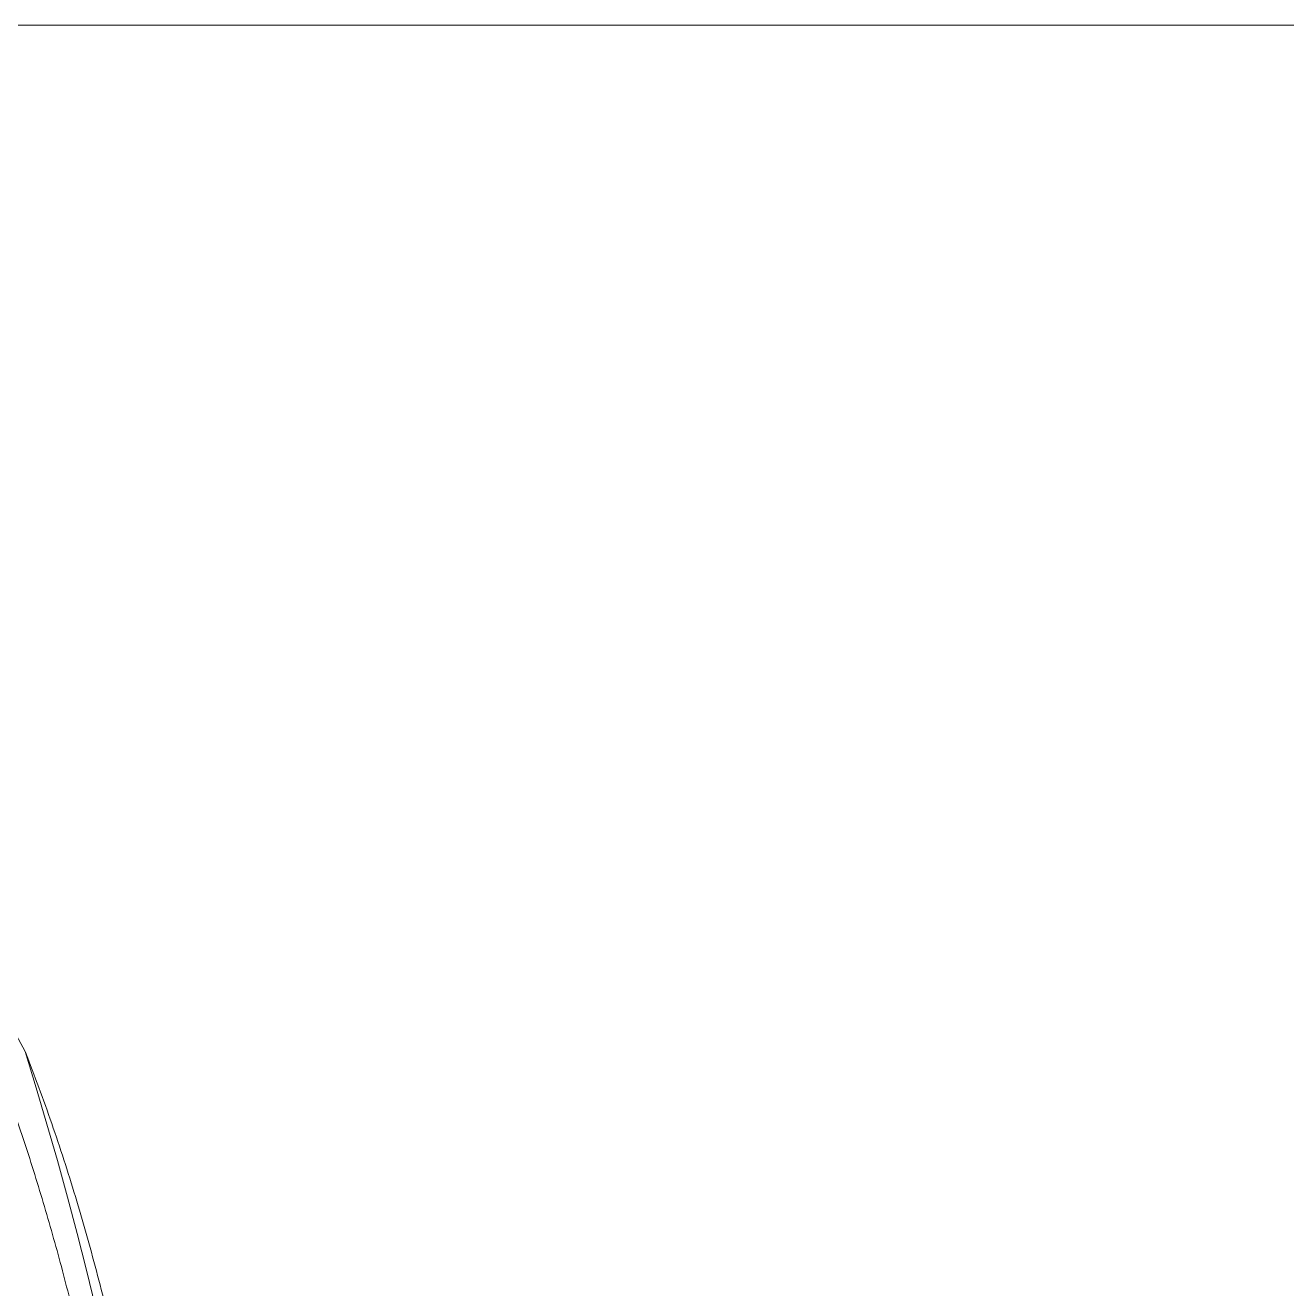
# Model space of a CAD drawing. Header units: metres. Extents: x -13933 to 152404, y -7861 to 21912.
# Drawn here: x 112989.4 to 113057.9, y 1831.5 to 1900.1 of the extents above; entities that cross this region are included whole.
import ezdxf
from ezdxf.xclip import XClip

# ---------------------------------------------------------------- set-up
doc = ezdxf.new("R2010")
doc.units = ezdxf.units.M
doc.header["$LTSCALE"] = 100
doc.header["$MEASUREMENT"] = 0
doc.header["$XCLIPFRAME"] = 0
doc.layers.get('0').update_dxf_attribs({"color": 9, "lineweight": 9})
for name, color, linetype, lineweight in [('04', 9, 'Continuous', 9), ('06D', 9, 'Continuous', 9), ('40M', 9, 'Continuous', 9)]:
    doc.layers.add(name, color=color, linetype=linetype, lineweight=lineweight)

# ---------------------------------------------------------------- blocks, each defined once
blk = doc.blocks.new('p-araba-polo')
for points, knots in [([(3.89681, 0), (3.89677, -0.01209), (3.89668, -0.03627), (3.89592, -0.07253), (3.89472, -0.10878), (3.893, -0.14501), (3.89078, -0.18122), (3.88803, -0.21739), (3.88473, -0.25351), (3.88084, -0.28957), (3.87635, -0.32556), (3.87122, -0.36147), (3.86539, -0.39727), (3.85883, -0.43294), (3.85148, -0.46846), (3.84326, -0.5038), (3.83413, -0.5389), (3.82397, -0.57372), (3.8128, -0.60824), (3.80432, -0.63088), (3.80008, -0.64221)], [0, 0, 0, 0, 0.055558, 0.111113, 0.166668, 0.222224, 0.277781, 0.333337, 0.388894, 0.44445, 0.500005, 0.55556, 0.611116, 0.666671, 0.722227, 0.777783, 0.833339, 0.888892, 0.944445, 1, 1, 1, 1]), ([(3.81742, -0.64441), (3.8199, -0.63799), (3.82486, -0.62513), (3.83179, -0.60561), (3.83837, -0.5859), (3.84459, -0.566), (3.85047, -0.54593), (3.85602, -0.52571), (3.86125, -0.50535), (3.86618, -0.48486), (3.87081, -0.46426), (3.87516, -0.44355), (3.87923, -0.42275), (3.88305, -0.40188), (3.88661, -0.38093), (3.88992, -0.35992), (3.893, -0.33887), (3.89585, -0.31777), (3.89848, -0.29664), (3.9009, -0.27548), (3.90311, -0.25429), (3.90512, -0.2331), (3.90693, -0.21189), (3.90856, -0.19068), (3.91, -0.16947), (3.91126, -0.14826), (3.91235, -0.12705), (3.91326, -0.10585), (3.914, -0.08466), (3.91457, -0.06348), (3.91498, -0.04231), (3.91523, -0.02115), (3.91526, -0.00705), (3.91528, 0)], [0, 0, 0, 0, 0.031503, 0.063111, 0.094824, 0.126637, 0.158547, 0.190546, 0.222628, 0.254786, 0.287011, 0.319297, 0.351636, 0.384021, 0.416445, 0.448899, 0.481372, 0.513858, 0.546357, 0.578861, 0.611362, 0.643854, 0.676332, 0.708795, 0.741239, 0.773662, 0.806063, 0.838441, 0.870794, 0.903125, 0.935433, 0.967723, 1, 1, 1, 1])]:
    blk.add_open_spline(points, degree=3, knots=knots)
for points in [[(3.81754, -0.64408), (3.81751, -0.64417), (3.81748, -0.64425), (3.81745, -0.64433), (3.81742, -0.64441)], [(3.81742, -0.64441), (3.81744, -0.64436), (3.81747, -0.6443), (3.81749, -0.64424), (3.81751, -0.64417)]]:
    blk.add_open_spline(points, degree=4)
at = {"layer": '40M'}
blk.add_lwpolyline([(2.34094, -0.8207), (2.66665, -0.81184), (2.85723, -0.80453), (2.90779, -0.7993), (2.9894, -0.81044), (3.11903, -0.81303), (3.30181, -0.81191), (3.45974, -0.8061), (3.56253, -0.7968), (3.63002, -0.78193), (3.68129, -0.75337), (3.70092, -0.75052), (3.74386, -0.73915), (3.77986, -0.71363), (3.81723, -0.64476, 0.152071), (3.81723, 0.64477, 0.097947)], format="xyb", dxfattribs=at)

msp = doc.modelspace()

# ---------------------------------------------------------------- linework, layer by layer
at = {"layer": '06D'}
msp.add_lwpolyline([(112567.88, 1900.111), (112567.88, 1650.111), (113067.88, 1650.111), (113067.88, 1900.111)], close=True, dxfattribs=at)

# ---------------------------------------------------------------- block references
at = {"layer": '04'}
ref = msp.add_blockref('p-araba-polo', (112607.639, 1779.924), dxfattribs=dict(at, xscale=-100, yscale=100, zscale=100, rotation=180))
XClip(ref).set_block_clipping_path([(-0.0924763951, -0.9835002962), (4.0650970395, 0.9845199444)])

doc.saveas('drawing.dxf')
